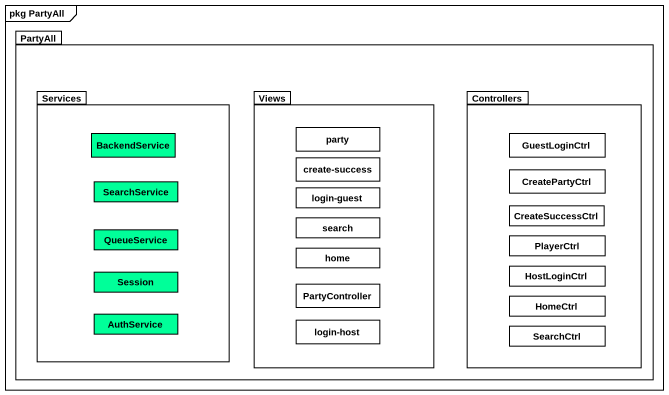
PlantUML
@startuml
mainframe pkg PartyAll
hide circle
hide empty members
package PartyAll {
  package Services {
    class BackendService #00FF99
    class SearchService #00FF99
    class QueueService #00FF99
    class Session #00FF99
    class AuthService #00FF99
  }
  package Views {
    class party
    class "create-success" as create_success
    class "login-guest" as login_guest
    class search
    class home
    class PartyController
    class "login-host" as login_host
  }
  package Controllers {
    class GuestLoginCtrl
    class CreatePartyCtrl
    class CreateSuccessCtrl
    class PlayerCtrl
    class HostLoginCtrl
    class HomeCtrl
    class SearchCtrl
  }
}
@enduml
